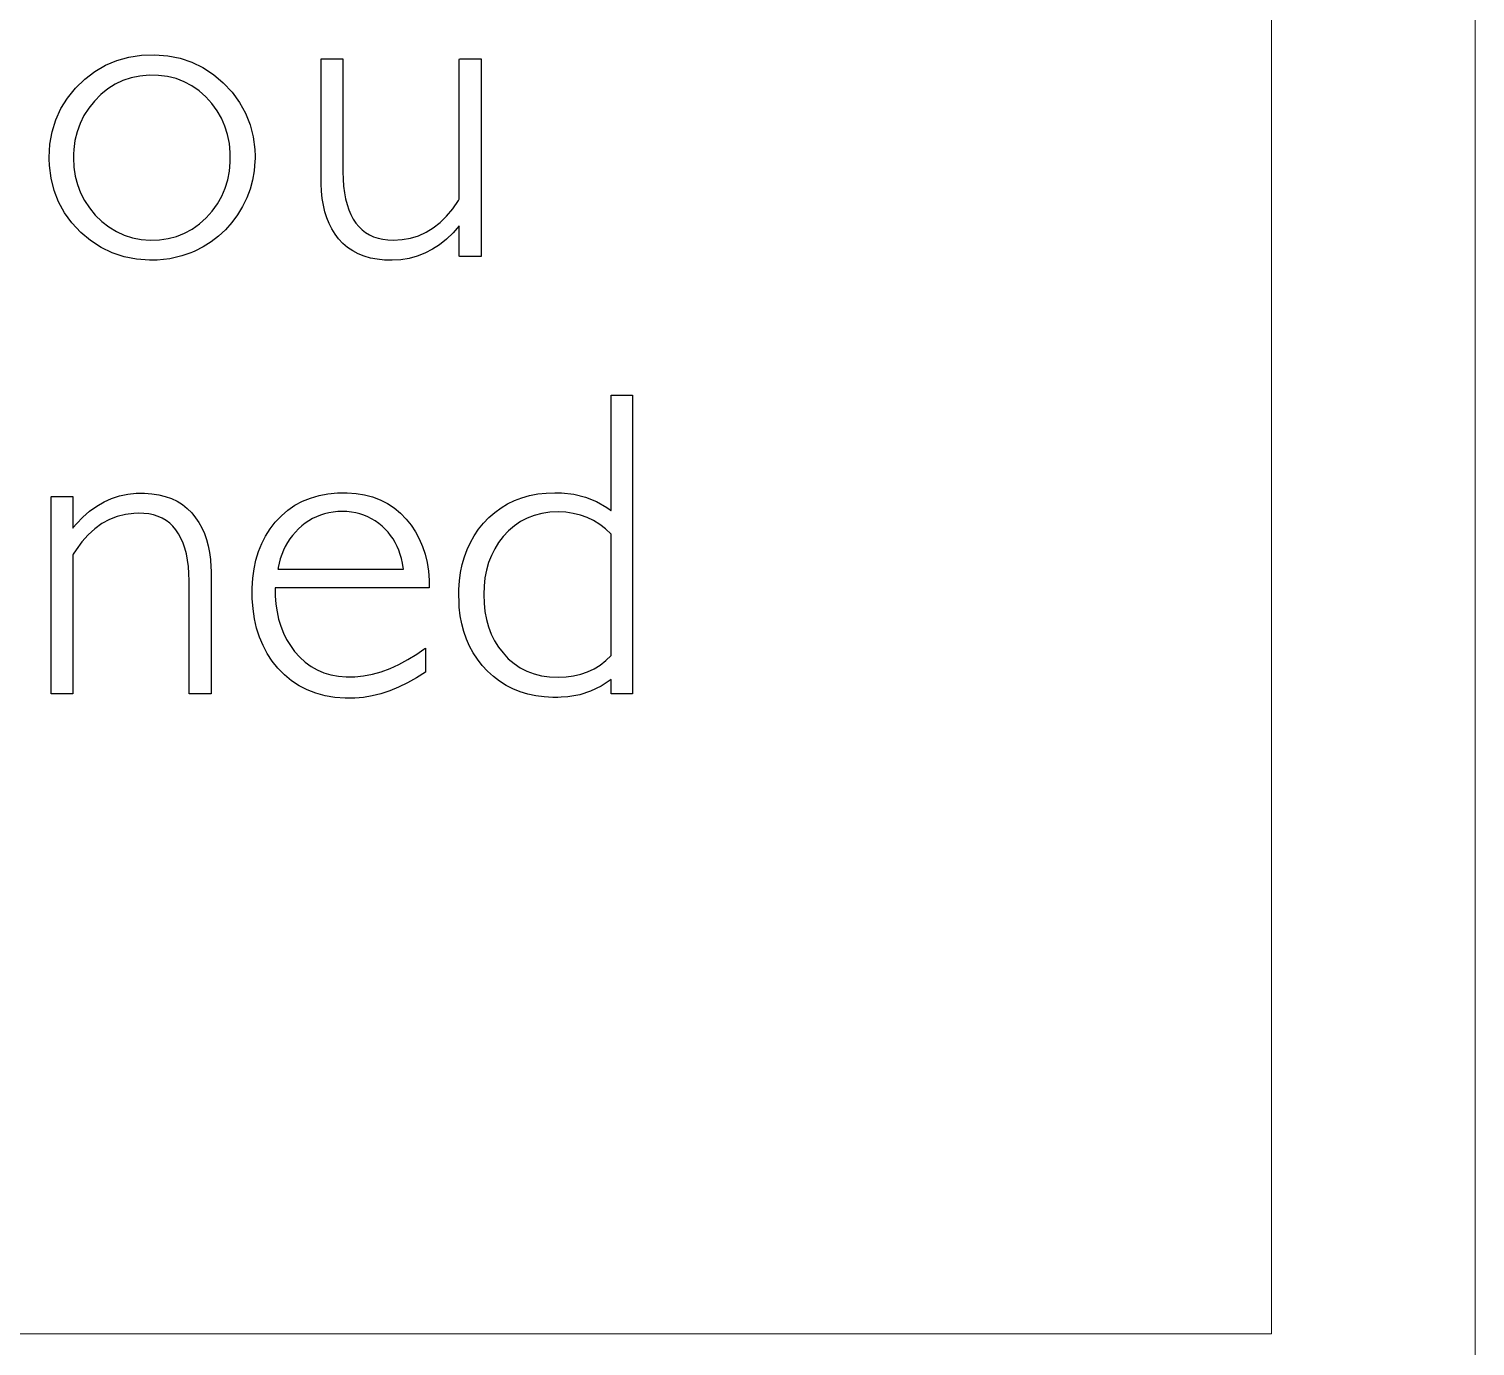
# Model space of a CAD drawing. Header units: millimetres. Extents: x 2232 to 85269, y -3593 to 5869.
# Drawn here: x 18339.36 to 18381.97, y -1776.88 to -1738.07 of the extents above; entities that cross this region are included whole.
import ezdxf

# ---------------------------------------------------------------- set-up
doc = ezdxf.new("R2010")
doc.units = ezdxf.units.MM
doc.layers.add('Standart', color=7, linetype='Continuous')

msp = doc.modelspace()

# ---------------------------------------------------------------- linework, layer by layer
at = {"layer": 'Standart', "color": 250, "linetype": 'Continuous', "lineweight": 5}
for points in [[(18381.971, -2003.314), (18381.971, -158.889)], [(18375.971, -1700.965), (18375.971, -1776.516)], [(18375.971, -1776.516), (18105.971, -1776.516)]]:
    msp.add_lwpolyline(points, dxfattribs=at)
at = {"layer": 'Standart', "color": 159, "linetype": 'Continuous', "lineweight": -3}
for points in [[(18341.614, -1739.135), (18341.949, -1738.994)], [(18341.949, -1738.994), (18342.304, -1738.896)], [(18342.304, -1738.896), (18342.678, -1738.84)], [(18342.678, -1738.84), (18343.07, -1738.827)], [(18343.07, -1738.827), (18343.453, -1738.857)], [(18343.453, -1738.857), (18343.816, -1738.93)], [(18343.816, -1738.93), (18344.161, -1739.047)], [(18347.966, -1738.953), (18347.97, -1738.952)], [(18347.966, -1738.965), (18347.966, -1738.953)], [(18347.966, -1738.992), (18347.966, -1738.965)], [(18347.966, -1739.033), (18347.966, -1738.992)], [(18347.97, -1738.952), (18348.008, -1738.952)], [(18348.008, -1738.952), (18348.078, -1738.952)], [(18348.078, -1738.952), (18348.169, -1738.952)], [(18348.169, -1738.952), (18348.376, -1738.952)], [(18348.376, -1738.952), (18348.472, -1738.952)], [(18348.472, -1738.952), (18348.549, -1738.952)], [(18348.549, -1738.952), (18348.597, -1738.952)], [(18348.597, -1738.952), (18348.607, -1738.952)], [(18348.607, -1738.952), (18348.608, -1738.961)], [(18348.608, -1738.961), (18348.608, -1738.984)], [(18348.608, -1738.984), (18348.608, -1739.02)], [(18352.04, -1738.964), (18352.041, -1738.952)], [(18352.04, -1738.993), (18352.04, -1738.964)], [(18352.04, -1739.038), (18352.04, -1738.993)], [(18352.041, -1738.952), (18352.051, -1738.952)], [(18352.051, -1738.952), (18352.099, -1738.952)], [(18352.099, -1738.952), (18352.176, -1738.952)], [(18352.176, -1738.952), (18352.272, -1738.952)], [(18352.272, -1738.952), (18352.479, -1738.952)], [(18352.479, -1738.952), (18352.57, -1738.952)], [(18352.57, -1738.952), (18352.64, -1738.952)], [(18352.64, -1738.952), (18352.678, -1738.952)], [(18352.678, -1738.952), (18352.682, -1738.953)], [(18352.682, -1738.953), (18352.682, -1738.973)], [(18352.682, -1738.973), (18352.682, -1739.017)], [(18352.682, -1739.017), (18352.682, -1739.085)], [(18341.001, -1739.545), (18341.297, -1739.319)], [(18341.297, -1739.319), (18341.614, -1739.135)], [(18342.899, -1739.432), (18342.628, -1739.456)], [(18343.177, -1739.437), (18342.899, -1739.432)], [(18343.442, -1739.471), (18343.177, -1739.437)], [(18344.161, -1739.047), (18344.487, -1739.206)], [(18344.487, -1739.206), (18344.795, -1739.408)], [(18344.795, -1739.408), (18345.083, -1739.653)], [(18347.966, -1739.088), (18347.966, -1739.033)], [(18347.966, -1739.233), (18347.966, -1739.088)], [(18347.966, -1739.42), (18347.966, -1739.233)], [(18347.966, -1739.642), (18347.966, -1739.42)], [(18348.608, -1739.02), (18348.608, -1739.127)], [(18348.608, -1739.127), (18348.608, -1739.277)], [(18348.608, -1739.277), (18348.608, -1739.462)], [(18352.04, -1739.099), (18352.04, -1739.038)], [(18352.04, -1739.174), (18352.04, -1739.099)], [(18352.04, -1739.263), (18352.04, -1739.174)], [(18352.04, -1739.363), (18352.04, -1739.263)], [(18352.04, -1739.598), (18352.04, -1739.363)], [(18352.682, -1739.085), (18352.682, -1739.173)], [(18352.682, -1739.173), (18352.682, -1739.282)], [(18352.682, -1739.282), (18352.682, -1739.409)], [(18352.682, -1739.409), (18352.682, -1739.553)], [(18340.491, -1740.104), (18340.726, -1739.812)], [(18340.726, -1739.812), (18341.001, -1739.545)], [(18341.681, -1739.835), (18341.478, -1740)], [(18341.898, -1739.697), (18341.681, -1739.835)], [(18342.128, -1739.589), (18341.898, -1739.697)], [(18342.371, -1739.508), (18342.128, -1739.589)], [(18342.628, -1739.456), (18342.371, -1739.508)], [(18343.695, -1739.533), (18343.442, -1739.471)], [(18343.934, -1739.623), (18343.695, -1739.533)], [(18344.16, -1739.743), (18343.934, -1739.623)], [(18344.372, -1739.891), (18344.16, -1739.743)], [(18345.083, -1739.653), (18345.345, -1739.934)], [(18347.966, -1739.892), (18347.966, -1739.642)], [(18348.608, -1739.462), (18348.608, -1739.676)], [(18348.608, -1739.676), (18348.608, -1739.913)], [(18352.04, -1739.869), (18352.04, -1739.598)], [(18352.04, -1740.169), (18352.04, -1739.869)], [(18352.682, -1739.553), (18352.682, -1739.713)], [(18352.682, -1739.713), (18352.682, -1739.887)], [(18340.298, -1740.415), (18340.491, -1740.104)], [(18341.289, -1740.193), (18341.122, -1740.402)], [(18341.478, -1740), (18341.289, -1740.193)], [(18344.571, -1740.067), (18344.372, -1739.891)], [(18344.751, -1740.267), (18344.571, -1740.067)], [(18344.904, -1740.478), (18344.751, -1740.267)], [(18345.345, -1739.934), (18345.565, -1740.234)], [(18345.565, -1740.234), (18345.741, -1740.552)], [(18347.966, -1740.163), (18347.966, -1739.892)], [(18347.966, -1740.74), (18347.966, -1740.163)], [(18348.608, -1739.913), (18348.608, -1740.43)], [(18352.04, -1740.49), (18352.04, -1740.169)], [(18352.682, -1739.887), (18352.682, -1740.074)], [(18352.682, -1740.074), (18352.682, -1740.481)], [(18340.149, -1740.745), (18340.298, -1740.415)], [(18340.981, -1740.622), (18340.866, -1740.854)], [(18341.122, -1740.402), (18340.981, -1740.622)], [(18345.033, -1740.701), (18344.904, -1740.478)], [(18345.135, -1740.936), (18345.033, -1740.701)], [(18345.741, -1740.552), (18345.875, -1740.89)], [(18348.608, -1740.43), (18348.608, -1740.962)], [(18352.04, -1740.824), (18352.04, -1740.49)], [(18352.682, -1740.481), (18352.682, -1740.922)], [(18339.978, -1741.466), (18340.042, -1741.096)], [(18340.042, -1741.096), (18340.149, -1740.745)], [(18340.778, -1741.098), (18340.715, -1741.353)], [(18340.866, -1740.854), (18340.778, -1741.098)], [(18345.213, -1741.182), (18345.135, -1740.936)], [(18345.875, -1740.89), (18345.965, -1741.246)], [(18347.966, -1741.318), (18347.966, -1740.74)], [(18348.608, -1740.962), (18348.608, -1741.218)], [(18352.04, -1741.498), (18352.04, -1740.824)], [(18352.682, -1740.922), (18352.682, -1741.861)], [(18339.957, -1741.855), (18339.978, -1741.466)], [(18340.715, -1741.353), (18340.679, -1741.62)], [(18345.265, -1741.441), (18345.213, -1741.182)], [(18345.292, -1741.712), (18345.265, -1741.441)], [(18345.965, -1741.246), (18346.012, -1741.621)], [(18347.966, -1741.589), (18347.966, -1741.318)], [(18348.608, -1741.218), (18348.608, -1741.457)], [(18348.608, -1741.457), (18348.608, -1741.675)], [(18352.04, -1741.821), (18352.04, -1741.498)], [(18339.957, -1741.87), (18339.957, -1741.855)], [(18339.957, -1741.855), (18339.957, -1741.855)], [(18339.957, -1741.855), (18339.957, -1741.855)], [(18339.957, -1741.855), (18339.957, -1741.855)], [(18339.957, -1741.855), (18339.957, -1741.855)], [(18339.957, -1741.895), (18339.957, -1741.87)], [(18339.964, -1742.091), (18339.957, -1741.895)], [(18340.671, -1741.758), (18340.669, -1741.828)], [(18340.669, -1741.828), (18340.669, -1741.864)], [(18340.669, -1741.864), (18340.669, -1741.867)], [(18340.669, -1741.867), (18340.682, -1742.14)], [(18340.669, -1741.867), (18340.669, -1741.867)], [(18340.669, -1741.867), (18340.669, -1741.867)], [(18340.669, -1741.867), (18340.669, -1741.867)], [(18340.679, -1741.62), (18340.671, -1741.758)], [(18345.269, -1742.26), (18345.293, -1741.991)], [(18345.293, -1741.991), (18345.292, -1741.712)], [(18346.018, -1741.969), (18345.995, -1742.248)], [(18346.012, -1741.621), (18346.02, -1741.816)], [(18346.02, -1741.898), (18346.018, -1741.969)], [(18346.02, -1741.816), (18346.02, -1741.898)], [(18347.966, -1741.839), (18347.966, -1741.589)], [(18347.966, -1742.061), (18347.966, -1741.839)], [(18348.608, -1741.675), (18348.608, -1741.865)], [(18348.608, -1741.865), (18348.608, -1742.02)], [(18352.04, -1742.125), (18352.04, -1741.821)], [(18352.682, -1741.861), (18352.682, -1742.8)], [(18340.011, -1742.469), (18339.964, -1742.091)], [(18340.682, -1742.14), (18340.721, -1742.402)], [(18340.721, -1742.402), (18340.787, -1742.653)], [(18345.218, -1742.517), (18345.269, -1742.26)], [(18345.995, -1742.248), (18345.948, -1742.52)], [(18347.966, -1742.248), (18347.966, -1742.061)], [(18347.966, -1742.393), (18347.966, -1742.248)], [(18347.966, -1742.447), (18347.966, -1742.393)], [(18348.608, -1742.02), (18348.608, -1742.133)], [(18348.608, -1742.133), (18348.608, -1742.173)], [(18348.608, -1742.173), (18348.608, -1742.199)], [(18348.608, -1742.199), (18348.608, -1742.213)], [(18348.608, -1742.213), (18348.608, -1742.222)], [(18348.608, -1742.222), (18348.608, -1742.278)], [(18348.608, -1742.278), (18348.615, -1742.496)], [(18352.04, -1742.401), (18352.04, -1742.125)], [(18352.04, -1742.641), (18352.04, -1742.401)], [(18340.101, -1742.827), (18340.011, -1742.469)], [(18340.234, -1743.165), (18340.101, -1742.827)], [(18340.787, -1742.653), (18340.88, -1742.894)], [(18345.04, -1742.998), (18345.142, -1742.764)], [(18345.142, -1742.764), (18345.218, -1742.517)], [(18345.875, -1742.786), (18345.776, -1743.045)], [(18345.948, -1742.52), (18345.875, -1742.786)], [(18347.966, -1742.489), (18347.966, -1742.447)], [(18347.966, -1742.516), (18347.966, -1742.489)], [(18347.966, -1742.528), (18347.966, -1742.516)], [(18347.966, -1742.541), (18347.966, -1742.528)], [(18347.966, -1742.57), (18347.966, -1742.541)], [(18347.967, -1742.628), (18347.966, -1742.57)], [(18347.978, -1742.85), (18347.967, -1742.628)], [(18348, -1743.063), (18347.978, -1742.85)], [(18348.615, -1742.496), (18348.631, -1742.701)], [(18348.631, -1742.701), (18348.656, -1742.893)], [(18352.04, -1742.745), (18352.04, -1742.641)], [(18352.04, -1742.837), (18352.04, -1742.745)], [(18352.04, -1742.916), (18352.04, -1742.837)], [(18352.682, -1742.8), (18352.682, -1743.241)], [(18340.409, -1743.484), (18340.234, -1743.165)], [(18340.88, -1742.894), (18340.998, -1743.124)], [(18340.998, -1743.124), (18341.143, -1743.343)], [(18344.758, -1743.433), (18344.912, -1743.221)], [(18344.912, -1743.221), (18345.04, -1742.998)], [(18345.776, -1743.045), (18345.653, -1743.297)], [(18348.034, -1743.264), (18348, -1743.063)], [(18348.08, -1743.455), (18348.034, -1743.264)], [(18348.656, -1742.893), (18348.689, -1743.073)], [(18348.689, -1743.073), (18348.732, -1743.241)], [(18348.732, -1743.241), (18348.784, -1743.396)], [(18351.847, -1743.366), (18352.017, -1743.12)], [(18352.017, -1743.12), (18352.037, -1743.088)], [(18352.037, -1743.088), (18352.04, -1743.081)], [(18352.04, -1742.981), (18352.04, -1742.916)], [(18352.04, -1743.031), (18352.04, -1742.981)], [(18352.04, -1743.065), (18352.04, -1743.031)], [(18352.04, -1743.081), (18352.04, -1743.065)], [(18352.682, -1743.241), (18352.682, -1743.648)], [(18340.627, -1743.783), (18340.409, -1743.484)], [(18341.143, -1743.343), (18341.315, -1743.551)], [(18341.315, -1743.551), (18341.509, -1743.742)], [(18344.38, -1743.814), (18344.578, -1743.634)], [(18344.578, -1743.634), (18344.758, -1743.433)], [(18345.504, -1743.542), (18345.334, -1743.774)], [(18345.653, -1743.297), (18345.504, -1743.542)], [(18348.137, -1743.635), (18348.08, -1743.455)], [(18348.206, -1743.804), (18348.137, -1743.635)], [(18348.784, -1743.396), (18348.844, -1743.539)], [(18348.844, -1743.539), (18348.913, -1743.67)], [(18348.913, -1743.67), (18348.991, -1743.788)], [(18351.475, -1743.771), (18351.666, -1743.583)], [(18351.666, -1743.583), (18351.847, -1743.366)], [(18352.682, -1743.648), (18352.682, -1743.835)], [(18340.887, -1744.062), (18340.627, -1743.783)], [(18341.176, -1744.306), (18340.887, -1744.062)], [(18341.509, -1743.742), (18341.715, -1743.904)], [(18341.715, -1743.904), (18341.934, -1744.038)], [(18341.934, -1744.038), (18342.165, -1744.144)], [(18343.711, -1744.181), (18343.946, -1744.087)], [(18343.946, -1744.087), (18344.169, -1743.965)], [(18344.169, -1743.965), (18344.38, -1743.814)], [(18345.149, -1743.984), (18344.948, -1744.173)], [(18345.334, -1743.774), (18345.149, -1743.984)], [(18348.286, -1743.963), (18348.206, -1743.804)], [(18348.378, -1744.111), (18348.286, -1743.963)], [(18348.485, -1744.251), (18348.378, -1744.111)], [(18348.991, -1743.788), (18349.078, -1743.894)], [(18349.078, -1743.894), (18349.174, -1743.987)], [(18349.174, -1743.987), (18349.279, -1744.068)], [(18349.279, -1744.068), (18349.393, -1744.136)], [(18350.834, -1744.161), (18351.059, -1744.06)], [(18351.059, -1744.06), (18351.272, -1743.93)], [(18351.272, -1743.93), (18351.475, -1743.771)], [(18351.855, -1744.079), (18351.662, -1744.264)], [(18352.04, -1743.869), (18351.855, -1744.079)], [(18352.04, -1743.873), (18352.04, -1743.869)], [(18352.04, -1743.869), (18352.04, -1743.869)], [(18352.04, -1743.869), (18352.04, -1743.869)], [(18352.04, -1743.891), (18352.04, -1743.873)], [(18352.04, -1743.966), (18352.04, -1743.891)], [(18352.04, -1744.078), (18352.04, -1743.966)], [(18352.04, -1744.362), (18352.04, -1744.078)], [(18352.682, -1743.835), (18352.682, -1744.009)], [(18352.682, -1744.009), (18352.682, -1744.169)], [(18341.485, -1744.507), (18341.176, -1744.306)], [(18341.813, -1744.665), (18341.485, -1744.507)], [(18342.165, -1744.144), (18342.408, -1744.221)], [(18342.408, -1744.221), (18342.663, -1744.27)], [(18342.663, -1744.27), (18342.931, -1744.291)], [(18342.931, -1744.291), (18343.203, -1744.283)], [(18343.203, -1744.283), (18343.463, -1744.246)], [(18343.463, -1744.246), (18343.711, -1744.181)], [(18344.497, -1744.487), (18344.248, -1744.612)], [(18344.73, -1744.341), (18344.497, -1744.487)], [(18344.948, -1744.173), (18344.73, -1744.341)], [(18348.611, -1744.386), (18348.485, -1744.251)], [(18348.75, -1744.505), (18348.611, -1744.386)], [(18348.901, -1744.607), (18348.75, -1744.505)], [(18349.393, -1744.136), (18349.515, -1744.192)], [(18349.515, -1744.192), (18349.647, -1744.235)], [(18349.647, -1744.235), (18349.787, -1744.266)], [(18349.787, -1744.266), (18349.937, -1744.285)], [(18349.937, -1744.285), (18350.095, -1744.291)], [(18350.095, -1744.291), (18350.352, -1744.277)], [(18350.352, -1744.277), (18350.599, -1744.233)], [(18350.599, -1744.233), (18350.834, -1744.161)], [(18351.459, -1744.425), (18351.248, -1744.562)], [(18351.662, -1744.264), (18351.459, -1744.425)], [(18352.04, -1744.504), (18352.04, -1744.362)], [(18352.04, -1744.629), (18352.04, -1744.504)], [(18352.682, -1744.169), (18352.682, -1744.313)], [(18352.682, -1744.313), (18352.682, -1744.44)], [(18352.682, -1744.44), (18352.682, -1744.549)], [(18352.682, -1744.549), (18352.682, -1744.637)], [(18342.16, -1744.78), (18341.813, -1744.665)], [(18342.526, -1744.853), (18342.16, -1744.78)], [(18342.912, -1744.883), (18342.526, -1744.853)], [(18342.962, -1744.883), (18342.912, -1744.883)], [(18343.001, -1744.883), (18342.962, -1744.883)], [(18343.048, -1744.883), (18343.001, -1744.883)], [(18343.142, -1744.88), (18343.048, -1744.883)], [(18343.51, -1744.84), (18343.142, -1744.88)], [(18343.866, -1744.756), (18343.51, -1744.84)], [(18344.041, -1744.697), (18343.866, -1744.756)], [(18344.127, -1744.664), (18344.041, -1744.697)], [(18344.183, -1744.641), (18344.127, -1744.664)], [(18344.248, -1744.612), (18344.183, -1744.641)], [(18349.063, -1744.693), (18348.901, -1744.607)], [(18349.238, -1744.764), (18349.063, -1744.693)], [(18349.425, -1744.818), (18349.238, -1744.764)], [(18349.624, -1744.856), (18349.425, -1744.818)], [(18349.834, -1744.878), (18349.624, -1744.856)], [(18350.062, -1744.883), (18349.834, -1744.878)], [(18350.317, -1744.868), (18350.062, -1744.883)], [(18350.563, -1744.828), (18350.317, -1744.868)], [(18350.8, -1744.764), (18350.563, -1744.828)], [(18351.029, -1744.675), (18350.8, -1744.764)], [(18351.248, -1744.562), (18351.029, -1744.675)], [(18352.04, -1744.721), (18352.04, -1744.629)], [(18352.04, -1744.751), (18352.04, -1744.721)], [(18352.04, -1744.767), (18352.04, -1744.751)], [(18352.051, -1744.77), (18352.04, -1744.767)], [(18352.099, -1744.77), (18352.051, -1744.77)], [(18352.176, -1744.77), (18352.099, -1744.77)], [(18352.272, -1744.77), (18352.176, -1744.77)], [(18352.479, -1744.77), (18352.272, -1744.77)], [(18352.57, -1744.77), (18352.479, -1744.77)], [(18352.64, -1744.77), (18352.57, -1744.77)], [(18352.678, -1744.77), (18352.64, -1744.77)], [(18352.682, -1744.769), (18352.678, -1744.77)], [(18352.682, -1744.637), (18352.682, -1744.704)], [(18352.682, -1744.704), (18352.682, -1744.749)], [(18352.682, -1744.749), (18352.682, -1744.769)], [(18356.514, -1748.864), (18356.515, -1748.856)], [(18356.514, -1748.915), (18356.514, -1748.864)], [(18356.514, -1749.011), (18356.514, -1748.915)], [(18356.514, -1749.147), (18356.514, -1749.011)], [(18356.514, -1749.316), (18356.514, -1749.147)], [(18356.515, -1748.856), (18356.541, -1748.856)], [(18356.541, -1748.856), (18356.596, -1748.856)], [(18356.596, -1748.856), (18356.673, -1748.856)], [(18356.673, -1748.856), (18356.858, -1748.856)], [(18356.858, -1748.856), (18357.034, -1748.856)], [(18357.034, -1748.856), (18357.098, -1748.856)], [(18357.098, -1748.856), (18357.136, -1748.856)], [(18357.136, -1748.856), (18357.143, -1748.856)], [(18357.143, -1748.856), (18357.143, -1748.861)], [(18357.143, -1748.861), (18357.143, -1748.895)], [(18357.143, -1748.895), (18357.143, -1748.961)], [(18357.143, -1748.961), (18357.143, -1749.057)], [(18357.143, -1749.057), (18357.143, -1749.18)], [(18357.143, -1749.18), (18357.143, -1749.33)], [(18356.514, -1749.513), (18356.514, -1749.316)], [(18356.514, -1749.972), (18356.514, -1749.513)], [(18357.143, -1749.33), (18357.143, -1749.504)], [(18357.143, -1749.504), (18357.143, -1749.701)], [(18356.514, -1750.48), (18356.514, -1749.972)], [(18357.143, -1749.701), (18357.143, -1749.919)], [(18357.143, -1749.919), (18357.143, -1750.156)], [(18356.514, -1750.995), (18356.514, -1750.48)], [(18357.143, -1750.156), (18357.143, -1750.681)], [(18357.143, -1750.681), (18357.143, -1751.263)], [(18356.514, -1751.473), (18356.514, -1750.995)], [(18357.143, -1751.263), (18357.143, -1751.888)], [(18342.029, -1751.828), (18342.271, -1751.777)], [(18342.271, -1751.777), (18342.52, -1751.75)], [(18342.52, -1751.75), (18342.649, -1751.746)], [(18342.649, -1751.746), (18342.763, -1751.748)], [(18342.763, -1751.748), (18342.979, -1751.763)], [(18342.979, -1751.763), (18343.183, -1751.795)], [(18343.183, -1751.795), (18343.375, -1751.843)], [(18347.906, -1751.816), (18348.17, -1751.766)], [(18348.17, -1751.766), (18348.449, -1751.739)], [(18348.449, -1751.739), (18348.734, -1751.735)], [(18348.734, -1751.735), (18348.998, -1751.754)], [(18348.998, -1751.754), (18349.25, -1751.795)], [(18349.25, -1751.795), (18349.487, -1751.858)], [(18354.112, -1751.818), (18354.35, -1751.772)], [(18354.35, -1751.772), (18354.598, -1751.744)], [(18354.598, -1751.744), (18354.856, -1751.734)], [(18354.856, -1751.734), (18355.053, -1751.739)], [(18355.053, -1751.739), (18355.418, -1751.781)], [(18355.418, -1751.781), (18355.761, -1751.866)], [(18356.514, -1751.685), (18356.514, -1751.473)], [(18356.514, -1751.872), (18356.514, -1751.685)], [(18340.01, -1751.851), (18340.026, -1751.847)], [(18340.01, -1751.878), (18340.01, -1751.851)], [(18340.01, -1751.929), (18340.01, -1751.878)], [(18340.01, -1752.003), (18340.01, -1751.929)], [(18340.01, -1752.097), (18340.01, -1752.003)], [(18340.01, -1752.211), (18340.01, -1752.097)], [(18340.01, -1752.343), (18340.01, -1752.211)], [(18340.026, -1751.847), (18340.079, -1751.847)], [(18340.079, -1751.847), (18340.159, -1751.847)], [(18340.159, -1751.847), (18340.361, -1751.847)], [(18340.361, -1751.847), (18340.463, -1751.847)], [(18340.463, -1751.847), (18340.552, -1751.847)], [(18340.552, -1751.847), (18340.618, -1751.847)], [(18340.618, -1751.847), (18340.65, -1751.847)], [(18340.65, -1751.847), (18340.652, -1751.848)], [(18340.652, -1751.848), (18340.652, -1751.863)], [(18340.652, -1751.863), (18340.652, -1751.892)], [(18340.652, -1751.892), (18340.652, -1751.933)], [(18340.652, -1751.933), (18340.652, -1752.045)], [(18340.652, -1752.045), (18340.652, -1752.183)], [(18340.652, -1752.183), (18340.652, -1752.484)], [(18341.148, -1752.28), (18341.355, -1752.13)], [(18341.355, -1752.13), (18341.571, -1752.005)], [(18341.571, -1752.005), (18341.796, -1751.904)], [(18341.796, -1751.904), (18342.029, -1751.828)], [(18343.375, -1751.843), (18343.555, -1751.907)], [(18343.555, -1751.907), (18343.723, -1751.988)], [(18343.723, -1751.988), (18343.879, -1752.086)], [(18343.879, -1752.086), (18344.023, -1752.199)], [(18344.023, -1752.199), (18344.154, -1752.33)], [(18346.99, -1752.249), (18347.198, -1752.106)], [(18347.198, -1752.106), (18347.42, -1751.986)], [(18347.42, -1751.986), (18347.656, -1751.89)], [(18347.656, -1751.89), (18347.906, -1751.816)], [(18349.487, -1751.858), (18349.712, -1751.943)], [(18349.712, -1751.943), (18349.922, -1752.051)], [(18349.922, -1752.051), (18350.12, -1752.181)], [(18350.12, -1752.181), (18350.303, -1752.334)], [(18353.086, -1752.314), (18353.27, -1752.18)], [(18353.27, -1752.18), (18353.464, -1752.063)], [(18353.464, -1752.063), (18353.67, -1751.963)], [(18353.67, -1751.963), (18353.886, -1751.882)], [(18353.886, -1751.882), (18354.112, -1751.818)], [(18355.761, -1751.866), (18356.083, -1751.996)], [(18356.083, -1751.996), (18356.383, -1752.169)], [(18356.383, -1752.169), (18356.454, -1752.219)], [(18356.454, -1752.219), (18356.49, -1752.245)], [(18356.514, -1752.029), (18356.514, -1751.872)], [(18356.514, -1752.15), (18356.514, -1752.029)], [(18356.514, -1752.23), (18356.514, -1752.15)], [(18357.143, -1751.888), (18357.143, -1752.541)], [(18340.01, -1752.492), (18340.01, -1752.343)], [(18340.01, -1752.656), (18340.01, -1752.492)], [(18340.652, -1752.484), (18340.652, -1752.617)], [(18340.652, -1752.617), (18340.652, -1752.718)], [(18340.665, -1752.763), (18340.757, -1752.654)], [(18340.757, -1752.654), (18340.948, -1752.454)], [(18340.948, -1752.454), (18341.148, -1752.28)], [(18341.509, -1752.645), (18341.301, -1752.794)], [(18341.728, -1752.526), (18341.509, -1752.645)], [(18341.958, -1752.436), (18341.728, -1752.526)], [(18342.201, -1752.375), (18341.958, -1752.436)], [(18342.454, -1752.343), (18342.201, -1752.375)], [(18342.585, -1752.339), (18342.454, -1752.343)], [(18342.74, -1752.343), (18342.585, -1752.339)], [(18342.889, -1752.36), (18342.74, -1752.343)], [(18343.03, -1752.39), (18342.889, -1752.36)], [(18343.163, -1752.432), (18343.03, -1752.39)], [(18343.286, -1752.486), (18343.163, -1752.432)], [(18343.4, -1752.553), (18343.286, -1752.486)], [(18343.506, -1752.632), (18343.4, -1752.553)], [(18343.602, -1752.724), (18343.506, -1752.632)], [(18344.154, -1752.33), (18344.271, -1752.472)], [(18344.271, -1752.472), (18344.368, -1752.615)], [(18344.368, -1752.615), (18344.453, -1752.77)], [(18346.466, -1752.8), (18346.619, -1752.603)], [(18346.619, -1752.603), (18346.797, -1752.415)], [(18346.797, -1752.415), (18346.99, -1752.249)], [(18347.501, -1752.633), (18347.399, -1752.714)], [(18347.607, -1752.561), (18347.501, -1752.633)], [(18347.717, -1752.497), (18347.607, -1752.561)], [(18347.831, -1752.441), (18347.717, -1752.497)], [(18347.949, -1752.395), (18347.831, -1752.441)], [(18348.07, -1752.356), (18347.949, -1752.395)], [(18348.195, -1752.326), (18348.07, -1752.356)], [(18348.324, -1752.305), (18348.195, -1752.326)], [(18348.456, -1752.292), (18348.324, -1752.305)], [(18348.593, -1752.288), (18348.456, -1752.292)], [(18348.729, -1752.292), (18348.593, -1752.288)], [(18348.86, -1752.305), (18348.729, -1752.292)], [(18348.988, -1752.327), (18348.86, -1752.305)], [(18349.111, -1752.357), (18348.988, -1752.327)], [(18349.23, -1752.396), (18349.111, -1752.357)], [(18349.345, -1752.443), (18349.23, -1752.396)], [(18349.456, -1752.499), (18349.345, -1752.443)], [(18349.562, -1752.564), (18349.456, -1752.499)], [(18349.665, -1752.637), (18349.562, -1752.564)], [(18349.763, -1752.719), (18349.665, -1752.637)], [(18350.303, -1752.334), (18350.474, -1752.509)], [(18350.474, -1752.509), (18350.622, -1752.694)], [(18352.608, -1752.813), (18352.751, -1752.636)], [(18352.751, -1752.636), (18352.912, -1752.467)], [(18352.912, -1752.467), (18353.086, -1752.314)], [(18353.845, -1752.583), (18353.662, -1752.708)], [(18354.041, -1752.482), (18353.845, -1752.583)], [(18354.249, -1752.402), (18354.041, -1752.482)], [(18354.471, -1752.346), (18354.249, -1752.402)], [(18354.705, -1752.312), (18354.471, -1752.346)], [(18354.952, -1752.301), (18354.705, -1752.312)], [(18355.181, -1752.311), (18354.952, -1752.301)], [(18355.399, -1752.342), (18355.181, -1752.311)], [(18355.608, -1752.393), (18355.399, -1752.342)], [(18355.808, -1752.464), (18355.608, -1752.393)], [(18355.999, -1752.557), (18355.808, -1752.464)], [(18356.18, -1752.669), (18355.999, -1752.557)], [(18356.49, -1752.245), (18356.507, -1752.258)], [(18356.507, -1752.258), (18356.514, -1752.263)], [(18356.514, -1752.263), (18356.514, -1752.23)], [(18357.143, -1752.541), (18357.143, -1753.878)], [(18340.01, -1752.834), (18340.01, -1752.656)], [(18340.01, -1753.024), (18340.01, -1752.834)], [(18340.01, -1753.437), (18340.01, -1753.024)], [(18340.652, -1752.718), (18340.652, -1752.752)], [(18340.652, -1752.752), (18340.652, -1752.773)], [(18340.652, -1752.773), (18340.652, -1752.778)], [(18340.652, -1752.779), (18340.654, -1752.777)], [(18340.652, -1752.778), (18340.652, -1752.779)], [(18340.654, -1752.777), (18340.665, -1752.763)], [(18341.104, -1752.973), (18340.92, -1753.18)], [(18341.301, -1752.794), (18341.104, -1752.973)], [(18343.69, -1752.829), (18343.602, -1752.724)], [(18343.769, -1752.946), (18343.69, -1752.829)], [(18343.839, -1753.075), (18343.769, -1752.946)], [(18343.901, -1753.217), (18343.839, -1753.075)], [(18344.453, -1752.77), (18344.527, -1752.935)], [(18344.527, -1752.935), (18344.589, -1753.111)], [(18346.218, -1753.233), (18346.332, -1753.01)], [(18346.332, -1753.01), (18346.466, -1752.8)], [(18347.124, -1752.995), (18347.046, -1753.097)], [(18347.209, -1752.897), (18347.124, -1752.995)], [(18347.3, -1752.803), (18347.209, -1752.897)], [(18347.399, -1752.714), (18347.3, -1752.803)], [(18349.855, -1752.808), (18349.763, -1752.719)], [(18349.94, -1752.9), (18349.855, -1752.808)], [(18350.017, -1752.996), (18349.94, -1752.9)], [(18350.087, -1753.098), (18350.017, -1752.996)], [(18350.622, -1752.694), (18350.751, -1752.89)], [(18350.751, -1752.89), (18350.862, -1753.097)], [(18352.368, -1753.198), (18352.48, -1753)], [(18352.48, -1753), (18352.608, -1752.813)], [(18353.334, -1753.025), (18353.199, -1753.2)], [(18353.491, -1752.855), (18353.334, -1753.025)], [(18353.662, -1752.708), (18353.491, -1752.855)], [(18356.352, -1752.802), (18356.18, -1752.669)], [(18356.514, -1752.955), (18356.352, -1752.802)], [(18356.514, -1752.965), (18356.514, -1752.955)], [(18356.514, -1752.995), (18356.514, -1752.965)], [(18356.514, -1753.044), (18356.514, -1752.995)], [(18356.514, -1753.109), (18356.514, -1753.044)], [(18340.01, -1753.882), (18340.01, -1753.437)], [(18340.746, -1753.418), (18340.664, -1753.547)], [(18340.92, -1753.18), (18340.746, -1753.418)], [(18343.953, -1753.372), (18343.901, -1753.217)], [(18343.997, -1753.539), (18343.953, -1753.372)], [(18344.589, -1753.111), (18344.639, -1753.298)], [(18344.639, -1753.298), (18344.678, -1753.496)], [(18344.678, -1753.496), (18344.705, -1753.704)], [(18346.047, -1753.718), (18346.123, -1753.469)], [(18346.123, -1753.469), (18346.218, -1753.233)], [(18346.857, -1753.432), (18346.808, -1753.553)], [(18346.913, -1753.316), (18346.857, -1753.432)], [(18346.976, -1753.204), (18346.913, -1753.316)], [(18347.046, -1753.097), (18346.976, -1753.204)], [(18350.151, -1753.204), (18350.087, -1753.098)], [(18350.207, -1753.315), (18350.151, -1753.204)], [(18350.257, -1753.43), (18350.207, -1753.315)], [(18350.3, -1753.551), (18350.257, -1753.43)], [(18350.862, -1753.097), (18350.955, -1753.317)], [(18350.955, -1753.317), (18351.031, -1753.548)], [(18352.192, -1753.621), (18352.272, -1753.405)], [(18352.272, -1753.405), (18352.368, -1753.198)], [(18353.083, -1753.387), (18352.985, -1753.585)], [(18353.199, -1753.2), (18353.083, -1753.387)], [(18356.514, -1753.19), (18356.514, -1753.109)], [(18356.514, -1753.285), (18356.514, -1753.19)], [(18356.514, -1753.394), (18356.514, -1753.285)], [(18356.514, -1753.514), (18356.514, -1753.394)], [(18340.01, -1754.348), (18340.01, -1753.882)], [(18340.654, -1753.564), (18340.652, -1753.567)], [(18340.652, -1753.567), (18340.652, -1753.571)], [(18340.652, -1753.571), (18340.652, -1753.593)], [(18340.652, -1753.593), (18340.652, -1753.631)], [(18340.652, -1753.631), (18340.652, -1753.685)], [(18340.652, -1753.685), (18340.652, -1753.753)], [(18340.652, -1753.753), (18340.652, -1753.835)], [(18340.652, -1753.835), (18340.652, -1754.037)], [(18340.664, -1753.547), (18340.654, -1753.564)], [(18344.032, -1753.718), (18343.997, -1753.539)], [(18344.058, -1753.91), (18344.032, -1753.718)], [(18344.075, -1754.115), (18344.058, -1753.91)], [(18344.705, -1753.704), (18344.721, -1753.924)], [(18344.721, -1753.924), (18344.725, -1754.037)], [(18345.991, -1753.98), (18346.047, -1753.718)], [(18346.732, -1753.808), (18346.705, -1753.942)], [(18346.766, -1753.678), (18346.732, -1753.808)], [(18346.808, -1753.553), (18346.766, -1753.678)], [(18350.336, -1753.676), (18350.3, -1753.551)], [(18350.365, -1753.807), (18350.336, -1753.676)], [(18350.387, -1753.942), (18350.365, -1753.807)], [(18351.031, -1753.548), (18351.089, -1753.791)], [(18351.089, -1753.791), (18351.128, -1754.047)], [(18352.078, -1754.085), (18352.127, -1753.848)], [(18352.127, -1753.848), (18352.192, -1753.621)], [(18352.904, -1753.793), (18352.841, -1754.013)], [(18352.985, -1753.585), (18352.904, -1753.793)], [(18356.514, -1753.785), (18356.514, -1753.514)], [(18356.514, -1754.087), (18356.514, -1753.785)], [(18357.143, -1753.878), (18357.143, -1754.535)], [(18340.01, -1755.299), (18340.01, -1754.348)], [(18340.652, -1754.037), (18340.652, -1754.28)], [(18340.652, -1754.28), (18340.652, -1754.559)], [(18344.083, -1754.332), (18344.075, -1754.115)], [(18344.083, -1754.388), (18344.083, -1754.332)], [(18344.725, -1754.037), (18344.725, -1754.095)], [(18344.725, -1754.095), (18344.725, -1754.12)], [(18344.725, -1754.12), (18344.725, -1754.123)], [(18344.725, -1754.123), (18344.725, -1754.139)], [(18344.725, -1754.139), (18344.725, -1754.17)], [(18344.725, -1754.17), (18344.725, -1754.215)], [(18344.725, -1754.215), (18344.725, -1754.272)], [(18344.725, -1754.272), (18344.725, -1754.422)], [(18345.937, -1754.543), (18345.955, -1754.255)], [(18345.955, -1754.255), (18345.991, -1753.98)], [(18346.699, -1753.977), (18346.697, -1753.988)], [(18346.697, -1753.988), (18346.703, -1753.988)], [(18346.697, -1753.988), (18346.697, -1753.988)], [(18346.697, -1753.988), (18346.697, -1753.988)], [(18346.697, -1753.988), (18346.697, -1753.988)], [(18346.697, -1753.988), (18346.697, -1753.988)], [(18346.705, -1753.942), (18346.699, -1753.977)], [(18346.703, -1753.988), (18346.721, -1753.988)], [(18346.721, -1753.988), (18346.75, -1753.988)], [(18346.75, -1753.988), (18346.789, -1753.988)], [(18346.789, -1753.988), (18346.838, -1753.988)], [(18346.838, -1753.988), (18346.896, -1753.988)], [(18346.896, -1753.988), (18346.963, -1753.988)], [(18346.963, -1753.988), (18347.038, -1753.988)], [(18347.038, -1753.988), (18347.211, -1753.988)], [(18347.211, -1753.988), (18347.41, -1753.988)], [(18347.41, -1753.988), (18347.63, -1753.988)], [(18347.63, -1753.988), (18347.867, -1753.988)], [(18347.867, -1753.988), (18348.116, -1753.988)], [(18348.116, -1753.988), (18348.372, -1753.988)], [(18348.372, -1753.988), (18348.89, -1753.988)], [(18348.89, -1753.988), (18349.142, -1753.988)], [(18349.142, -1753.988), (18349.383, -1753.988)], [(18349.383, -1753.988), (18349.609, -1753.988)], [(18349.609, -1753.988), (18349.816, -1753.988)], [(18349.816, -1753.988), (18349.998, -1753.988)], [(18349.998, -1753.988), (18350.078, -1753.988)], [(18350.078, -1753.988), (18350.151, -1753.988)], [(18350.151, -1753.988), (18350.215, -1753.988)], [(18350.215, -1753.988), (18350.27, -1753.988)], [(18350.27, -1753.988), (18350.316, -1753.988)], [(18350.316, -1753.988), (18350.352, -1753.988)], [(18350.352, -1753.988), (18350.377, -1753.988)], [(18350.377, -1753.988), (18350.391, -1753.988)], [(18350.392, -1753.977), (18350.387, -1753.942)], [(18350.391, -1753.988), (18350.393, -1753.988)], [(18350.393, -1753.988), (18350.392, -1753.977)], [(18351.128, -1754.047), (18351.15, -1754.314)], [(18351.15, -1754.314), (18351.155, -1754.452)], [(18352.028, -1754.587), (18352.045, -1754.331)], [(18352.045, -1754.331), (18352.078, -1754.085)], [(18352.796, -1754.243), (18352.769, -1754.485)], [(18352.841, -1754.013), (18352.796, -1754.243)], [(18356.514, -1754.41), (18356.514, -1754.087)], [(18340.652, -1754.559), (18340.652, -1754.863)], [(18344.084, -1754.416), (18344.083, -1754.388)], [(18344.084, -1754.428), (18344.084, -1754.416)], [(18344.084, -1754.429), (18344.084, -1754.428)], [(18344.084, -1754.438), (18344.084, -1754.429)], [(18344.084, -1754.46), (18344.084, -1754.438)], [(18344.084, -1754.496), (18344.084, -1754.46)], [(18344.084, -1754.602), (18344.084, -1754.496)], [(18344.084, -1754.751), (18344.084, -1754.602)], [(18344.084, -1754.934), (18344.084, -1754.751)], [(18344.725, -1754.422), (18344.725, -1754.613)], [(18344.725, -1754.613), (18344.725, -1754.838)], [(18345.939, -1754.852), (18345.937, -1754.543)], [(18346.631, -1754.542), (18346.615, -1754.542)], [(18346.615, -1754.542), (18346.615, -1754.542)], [(18346.615, -1754.542), (18346.615, -1754.546)], [(18346.615, -1754.546), (18346.615, -1754.564)], [(18346.615, -1754.564), (18346.615, -1754.607)], [(18346.615, -1754.607), (18346.615, -1754.611)], [(18346.615, -1754.611), (18346.615, -1754.611)], [(18346.615, -1754.611), (18346.615, -1754.611)], [(18346.615, -1754.611), (18346.615, -1754.622)], [(18346.615, -1754.622), (18346.615, -1754.653)], [(18346.615, -1754.653), (18346.618, -1754.776)], [(18346.618, -1754.776), (18346.636, -1755.014)], [(18346.669, -1754.542), (18346.631, -1754.542)], [(18346.727, -1754.542), (18346.669, -1754.542)], [(18346.804, -1754.542), (18346.727, -1754.542)], [(18346.899, -1754.542), (18346.804, -1754.542)], [(18347.01, -1754.542), (18346.899, -1754.542)], [(18347.136, -1754.542), (18347.01, -1754.542)], [(18347.275, -1754.542), (18347.136, -1754.542)], [(18347.427, -1754.542), (18347.275, -1754.542)], [(18347.761, -1754.542), (18347.427, -1754.542)], [(18348.127, -1754.542), (18347.761, -1754.542)], [(18348.514, -1754.542), (18348.127, -1754.542)], [(18349.309, -1754.542), (18348.514, -1754.542)], [(18349.694, -1754.542), (18349.309, -1754.542)], [(18350.056, -1754.542), (18349.694, -1754.542)], [(18350.385, -1754.542), (18350.056, -1754.542)], [(18350.533, -1754.542), (18350.385, -1754.542)], [(18350.669, -1754.542), (18350.533, -1754.542)], [(18350.791, -1754.542), (18350.669, -1754.542)], [(18350.898, -1754.542), (18350.791, -1754.542)], [(18350.988, -1754.542), (18350.898, -1754.542)], [(18351.06, -1754.542), (18350.988, -1754.542)], [(18351.113, -1754.542), (18351.06, -1754.542)], [(18351.145, -1754.542), (18351.113, -1754.542)], [(18351.155, -1754.542), (18351.145, -1754.542)], [(18351.155, -1754.452), (18351.155, -1754.517)], [(18351.155, -1754.517), (18351.155, -1754.518)], [(18351.155, -1754.518), (18351.155, -1754.53)], [(18351.155, -1754.53), (18351.155, -1754.542)], [(18352.04, -1755.111), (18352.028, -1754.587)], [(18352.769, -1754.485), (18352.76, -1754.738)], [(18352.76, -1754.738), (18352.769, -1754.993)], [(18356.514, -1754.743), (18356.514, -1754.41)], [(18356.514, -1755.077), (18356.514, -1754.743)], [(18357.143, -1754.535), (18357.143, -1755.165)], [(18340.652, -1754.863), (18340.652, -1755.52)], [(18344.084, -1755.147), (18344.084, -1754.934)], [(18344.084, -1755.382), (18344.084, -1755.147)], [(18344.725, -1754.838), (18344.725, -1755.089)], [(18344.725, -1755.089), (18344.725, -1755.36)], [(18345.962, -1755.158), (18345.939, -1754.852)], [(18346.005, -1755.45), (18345.962, -1755.158)], [(18346.636, -1755.014), (18346.669, -1755.242)], [(18352.069, -1755.359), (18352.04, -1755.111)], [(18352.769, -1754.993), (18352.796, -1755.237)], [(18356.514, -1755.4), (18356.514, -1755.077)], [(18357.143, -1755.165), (18357.143, -1755.754)], [(18340.01, -1755.76), (18340.01, -1755.299)], [(18340.652, -1755.52), (18340.652, -1756.186)], [(18344.084, -1755.895), (18344.084, -1755.382)], [(18344.725, -1755.36), (18344.725, -1755.644)], [(18346.069, -1755.728), (18346.005, -1755.45)], [(18346.669, -1755.242), (18346.717, -1755.461)], [(18346.717, -1755.461), (18346.781, -1755.67)], [(18352.115, -1755.598), (18352.069, -1755.359)], [(18352.176, -1755.827), (18352.115, -1755.598)], [(18352.796, -1755.237), (18352.84, -1755.469)], [(18352.84, -1755.469), (18352.902, -1755.69)], [(18356.514, -1755.702), (18356.514, -1755.4)], [(18340.01, -1756.197), (18340.01, -1755.76)], [(18344.084, -1756.423), (18344.084, -1755.895)], [(18344.725, -1755.644), (18344.725, -1756.223)], [(18346.153, -1755.992), (18346.069, -1755.728)], [(18346.258, -1756.241), (18346.153, -1755.992)], [(18346.781, -1755.67), (18346.86, -1755.869)], [(18346.86, -1755.869), (18346.953, -1756.059)], [(18346.953, -1756.059), (18347.062, -1756.239)], [(18352.252, -1756.046), (18352.176, -1755.827)], [(18352.345, -1756.255), (18352.252, -1756.046)], [(18352.902, -1755.69), (18352.982, -1755.899)], [(18352.982, -1755.899), (18353.08, -1756.097)], [(18356.514, -1755.973), (18356.514, -1755.702)], [(18356.514, -1756.093), (18356.514, -1755.973)], [(18357.143, -1755.754), (18357.143, -1756.289)], [(18340.01, -1756.598), (18340.01, -1756.197)], [(18340.652, -1756.186), (18340.652, -1756.502)], [(18344.084, -1756.677), (18344.084, -1756.423)], [(18344.725, -1756.223), (18344.725, -1756.505)], [(18346.383, -1756.477), (18346.258, -1756.241)], [(18346.53, -1756.698), (18346.383, -1756.477)], [(18347.062, -1756.239), (18347.188, -1756.411)], [(18347.188, -1756.411), (18347.337, -1756.579)], [(18350.527, -1756.653), (18350.793, -1756.487)], [(18350.793, -1756.487), (18350.926, -1756.395)], [(18350.926, -1756.395), (18350.992, -1756.347)], [(18350.992, -1756.347), (18351.026, -1756.323)], [(18351.026, -1756.323), (18351.041, -1756.311)], [(18351.041, -1756.311), (18351.041, -1756.311)], [(18351.041, -1756.311), (18351.041, -1756.32)], [(18351.041, -1756.32), (18351.041, -1756.342)], [(18351.041, -1756.342), (18351.041, -1756.416)], [(18351.041, -1756.416), (18351.041, -1756.521)], [(18352.453, -1756.455), (18352.345, -1756.255)], [(18352.577, -1756.644), (18352.453, -1756.455)], [(18353.08, -1756.097), (18353.195, -1756.282)], [(18353.195, -1756.282), (18353.328, -1756.457)], [(18353.328, -1756.457), (18353.484, -1756.625)], [(18356.514, -1756.201), (18356.514, -1756.093)], [(18356.514, -1756.297), (18356.514, -1756.201)], [(18356.514, -1756.378), (18356.514, -1756.297)], [(18356.514, -1756.443), (18356.514, -1756.378)], [(18356.514, -1756.491), (18356.514, -1756.443)], [(18357.143, -1756.289), (18357.143, -1756.532)], [(18340.01, -1756.782), (18340.01, -1756.598)], [(18340.01, -1756.952), (18340.01, -1756.782)], [(18340.652, -1756.502), (18340.652, -1756.796)], [(18340.652, -1756.796), (18340.652, -1757.061)], [(18344.084, -1756.915), (18344.084, -1756.677)], [(18344.084, -1757.131), (18344.084, -1756.915)], [(18344.725, -1756.505), (18344.725, -1756.771)], [(18344.725, -1756.771), (18344.725, -1757.015)], [(18346.697, -1756.905), (18346.53, -1756.698)], [(18346.889, -1757.102), (18346.697, -1756.905)], [(18347.337, -1756.579), (18347.498, -1756.726)], [(18347.498, -1756.726), (18347.671, -1756.851)], [(18347.671, -1756.851), (18347.855, -1756.956)], [(18349.739, -1757.01), (18350, -1756.914)], [(18350, -1756.914), (18350.263, -1756.795)], [(18350.263, -1756.795), (18350.527, -1756.653)], [(18351.041, -1756.521), (18351.041, -1756.766)], [(18351.041, -1756.766), (18351.041, -1756.879)], [(18351.041, -1756.879), (18351.041, -1756.967)], [(18352.716, -1756.824), (18352.577, -1756.644)], [(18352.874, -1756.995), (18352.716, -1756.824)], [(18353.484, -1756.625), (18353.653, -1756.771)], [(18353.653, -1756.771), (18353.836, -1756.894)], [(18353.836, -1756.894), (18354.033, -1756.995)], [(18356.011, -1756.923), (18356.189, -1756.813)], [(18356.189, -1756.813), (18356.357, -1756.682)], [(18356.357, -1756.682), (18356.514, -1756.531)], [(18356.514, -1756.521), (18356.514, -1756.491)], [(18356.514, -1756.531), (18356.514, -1756.521)], [(18356.514, -1756.531), (18356.514, -1756.531)], [(18357.143, -1756.532), (18357.143, -1756.756)], [(18357.143, -1756.756), (18357.143, -1756.959)], [(18340.01, -1757.108), (18340.01, -1756.952)], [(18340.01, -1757.247), (18340.01, -1757.108)], [(18340.01, -1757.369), (18340.01, -1757.247)], [(18340.652, -1757.061), (18340.652, -1757.287)], [(18340.652, -1757.287), (18340.652, -1757.384)], [(18344.084, -1757.319), (18344.084, -1757.131)], [(18344.084, -1757.473), (18344.084, -1757.319)], [(18344.725, -1757.015), (18344.725, -1757.231)], [(18344.725, -1757.231), (18344.725, -1757.41)], [(18347.096, -1757.274), (18346.889, -1757.102)], [(18347.32, -1757.422), (18347.096, -1757.274)], [(18347.855, -1756.956), (18348.051, -1757.039)], [(18348.051, -1757.039), (18348.259, -1757.1)], [(18348.259, -1757.1), (18348.479, -1757.141)], [(18348.479, -1757.141), (18348.71, -1757.16)], [(18348.71, -1757.16), (18348.961, -1757.157)], [(18348.961, -1757.157), (18349.219, -1757.131)], [(18349.219, -1757.131), (18349.478, -1757.082)], [(18349.478, -1757.082), (18349.739, -1757.01)], [(18350.515, -1757.341), (18350.253, -1757.468)], [(18350.778, -1757.193), (18350.515, -1757.341)], [(18351.041, -1757.023), (18350.778, -1757.193)], [(18351.041, -1756.967), (18351.041, -1757.017)], [(18351.041, -1757.017), (18351.041, -1757.023)], [(18351.041, -1757.023), (18351.041, -1757.023)], [(18353.045, -1757.152), (18352.874, -1756.995)], [(18353.226, -1757.291), (18353.045, -1757.152)], [(18353.418, -1757.412), (18353.226, -1757.291)], [(18354.033, -1756.995), (18354.242, -1757.073)], [(18354.242, -1757.073), (18354.466, -1757.129)], [(18354.466, -1757.129), (18354.702, -1757.163)], [(18354.702, -1757.163), (18354.952, -1757.174)], [(18354.952, -1757.174), (18355.186, -1757.164)], [(18355.186, -1757.164), (18355.409, -1757.134)], [(18355.409, -1757.134), (18355.62, -1757.084)], [(18355.62, -1757.084), (18355.821, -1757.014)], [(18355.821, -1757.014), (18356.011, -1756.923)], [(18356.514, -1757.237), (18356.217, -1757.434)], [(18356.514, -1757.253), (18356.514, -1757.237)], [(18356.514, -1757.237), (18356.514, -1757.237)], [(18356.514, -1757.237), (18356.514, -1757.237)], [(18356.514, -1757.289), (18356.514, -1757.253)], [(18356.514, -1757.401), (18356.514, -1757.289)], [(18357.143, -1756.959), (18357.143, -1757.141)], [(18357.143, -1757.141), (18357.143, -1757.298)], [(18357.143, -1757.298), (18357.143, -1757.43)], [(18340.01, -1757.472), (18340.01, -1757.369)], [(18340.01, -1757.554), (18340.01, -1757.472)], [(18340.01, -1757.615), (18340.01, -1757.554)], [(18340.01, -1757.653), (18340.01, -1757.615)], [(18340.01, -1757.665), (18340.01, -1757.653)], [(18340.026, -1757.665), (18340.01, -1757.665)], [(18340.01, -1757.665), (18340.01, -1757.665)], [(18340.01, -1757.665), (18340.01, -1757.665)], [(18340.079, -1757.665), (18340.026, -1757.665)], [(18340.159, -1757.665), (18340.079, -1757.665)], [(18340.361, -1757.665), (18340.159, -1757.665)], [(18340.463, -1757.665), (18340.361, -1757.665)], [(18340.552, -1757.665), (18340.463, -1757.665)], [(18340.618, -1757.665), (18340.552, -1757.665)], [(18340.65, -1757.665), (18340.618, -1757.665)], [(18340.652, -1757.659), (18340.65, -1757.665)], [(18340.652, -1757.384), (18340.652, -1757.468)], [(18340.652, -1757.468), (18340.652, -1757.538)], [(18340.652, -1757.538), (18340.652, -1757.594)], [(18340.652, -1757.594), (18340.652, -1757.635)], [(18340.652, -1757.635), (18340.652, -1757.659)], [(18344.084, -1757.585), (18344.084, -1757.473)], [(18344.084, -1757.624), (18344.084, -1757.585)], [(18344.084, -1757.651), (18344.084, -1757.624)], [(18344.084, -1757.665), (18344.084, -1757.651)], [(18344.111, -1757.665), (18344.084, -1757.665)], [(18344.173, -1757.665), (18344.111, -1757.665)], [(18344.259, -1757.665), (18344.173, -1757.665)], [(18344.464, -1757.665), (18344.259, -1757.665)], [(18344.563, -1757.665), (18344.464, -1757.665)], [(18344.647, -1757.665), (18344.563, -1757.665)], [(18344.704, -1757.665), (18344.647, -1757.665)], [(18344.725, -1757.665), (18344.704, -1757.665)], [(18344.725, -1757.41), (18344.725, -1757.547)], [(18344.725, -1757.547), (18344.725, -1757.598)], [(18344.725, -1757.598), (18344.725, -1757.635)], [(18344.725, -1757.635), (18344.725, -1757.658)], [(18344.725, -1757.658), (18344.725, -1757.665)], [(18347.559, -1757.545), (18347.32, -1757.422)], [(18347.814, -1757.643), (18347.559, -1757.545)], [(18348.085, -1757.716), (18347.814, -1757.643)], [(18348.371, -1757.765), (18348.085, -1757.716)], [(18348.673, -1757.789), (18348.371, -1757.765)], [(18349.214, -1757.767), (18348.957, -1757.789)], [(18349.472, -1757.723), (18349.214, -1757.767)], [(18349.732, -1757.659), (18349.472, -1757.723)], [(18349.992, -1757.574), (18349.732, -1757.659)], [(18350.253, -1757.468), (18349.992, -1757.574)], [(18353.621, -1757.515), (18353.418, -1757.412)], [(18353.835, -1757.601), (18353.621, -1757.515)], [(18354.059, -1757.669), (18353.835, -1757.601)], [(18354.294, -1757.719), (18354.059, -1757.669)], [(18354.539, -1757.751), (18354.294, -1757.719)], [(18354.796, -1757.765), (18354.539, -1757.751)], [(18354.861, -1757.766), (18354.796, -1757.765)], [(18354.896, -1757.766), (18354.861, -1757.766)], [(18354.946, -1757.765), (18354.896, -1757.766)], [(18355.044, -1757.762), (18354.946, -1757.765)], [(18355.234, -1757.748), (18355.044, -1757.762)], [(18355.588, -1757.689), (18355.234, -1757.748)], [(18355.909, -1757.586), (18355.588, -1757.689)], [(18356.217, -1757.434), (18355.909, -1757.586)], [(18356.514, -1757.53), (18356.514, -1757.401)], [(18356.514, -1757.632), (18356.514, -1757.53)], [(18356.514, -1757.659), (18356.514, -1757.632)], [(18356.516, -1757.665), (18356.514, -1757.659)], [(18356.544, -1757.665), (18356.516, -1757.665)], [(18356.601, -1757.665), (18356.544, -1757.665)], [(18356.77, -1757.665), (18356.601, -1757.665)], [(18356.958, -1757.665), (18356.77, -1757.665)], [(18357.039, -1757.665), (18356.958, -1757.665)], [(18357.102, -1757.665), (18357.039, -1757.665)], [(18357.138, -1757.665), (18357.102, -1757.665)], [(18357.143, -1757.665), (18357.138, -1757.665)], [(18357.143, -1757.43), (18357.143, -1757.534)], [(18357.143, -1757.534), (18357.143, -1757.609)], [(18357.143, -1757.609), (18357.143, -1757.653)], [(18357.143, -1757.653), (18357.143, -1757.665)], [(18348.828, -1757.792), (18348.673, -1757.789)], [(18348.957, -1757.789), (18348.828, -1757.792)]]:
    msp.add_lwpolyline(points, dxfattribs=at)

doc.saveas('drawing.dxf')
